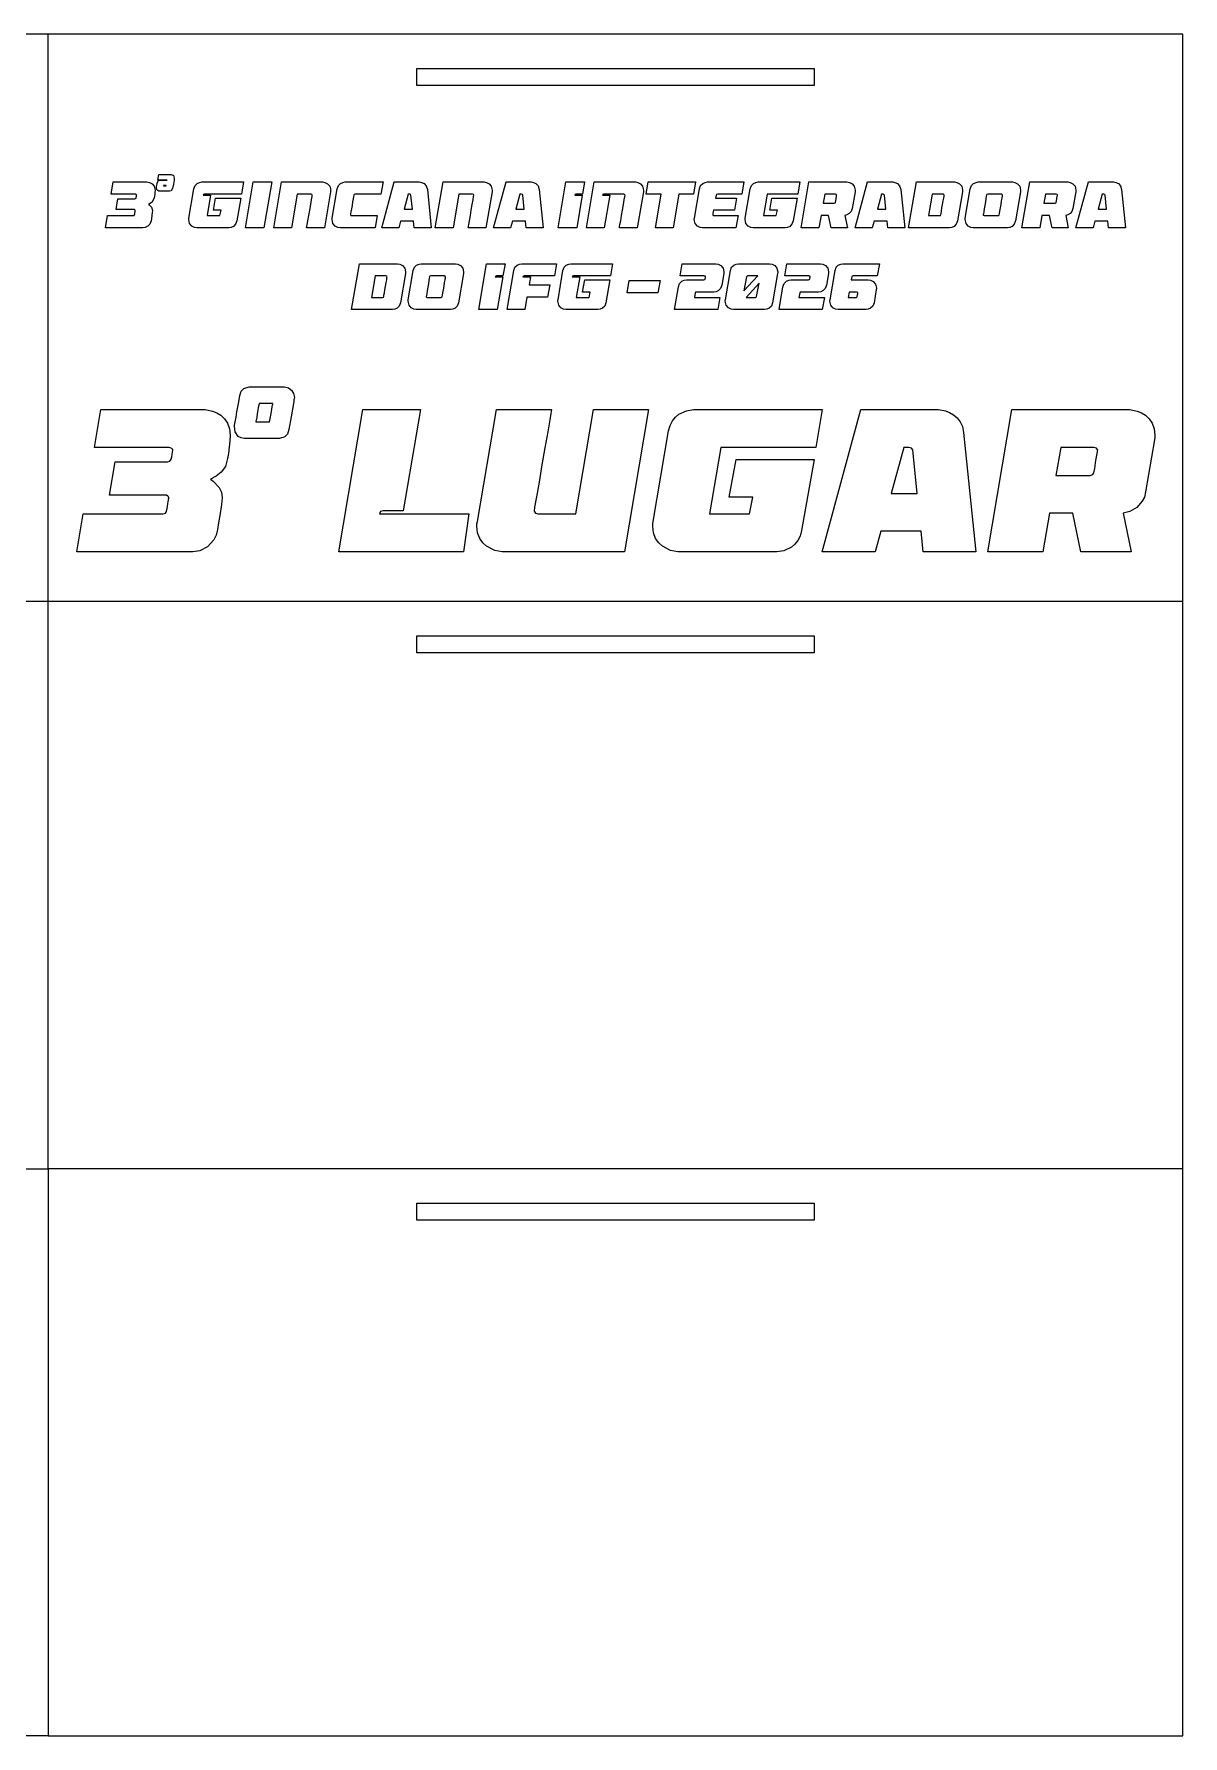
# Model space of a CAD drawing. Header units: millimetres. Extents: x -619 to -26, y -397 to 201.
# Drawn here: x -228.8 to -26.4, y -397 to -97 of the extents above; entities that cross this region are included whole.
import ezdxf

# ---------------------------------------------------------------- set-up
doc = ezdxf.new("R2010")
doc.units = ezdxf.units.MM
doc.layers.get('0').update_dxf_attribs({"linetype": 'CONTINUOUS', "lineweight": 25})

msp = doc.modelspace()

# ---------------------------------------------------------------- linework, layer by layer
for points in [[(-26.37, -197.05), (-226.37, -197.05), (-226.37, -97.05), (-426.37, -97.05), (-426.37, -197.05), (-426.37, -297.05), (-226.37, -297.05), (-226.37, -397.05), (-426.37, -397.05), (-426.37, -297.05)], [(-226.37, -397.05), (-26.37, -397.05), (-26.37, -97.05), (-226.37, -97.05)], [(-91.37, -103.13), (-91.37, -106.13), (-161.37, -106.13), (-161.37, -103.13), (-91.37, -103.13)], [(-207.04, -122.78), (-206.88, -121.83), (-204.68, -121.83), (-204.29, -122.01), (-204.13, -122.43), (-204.14, -122.5), (-204.14, -122.57), (-204.17, -122.78), (-204.3, -123.52), (-204.44, -124.26), (-204.67, -124.67), (-204.98, -124.76), (-206.72, -124.76), (-206.88, -124.74), (-207.05, -124.64), (-207.2, -124.46), (-207.27, -124.16), (-207.26, -123.94), (-207.22, -123.69), (-207.17, -123.46), (-207.14, -123.26), (-206.89, -122.87), (-206.59, -122.78), (-205.38, -122.78), (-207.04, -122.78)], [(-215.88, -129.06), (-211.35, -129.06), (-211.2, -129.02), (-211.14, -128.92), (-211.11, -128.75), (-211.07, -128.49), (-211.04, -128.38), (-211.02, -128.25), (-211.02, -128.22), (-211.01, -128.17), (-211.01, -128.14), (-211.02, -128.09), (-211.07, -128.04), (-211.15, -128), (-211.23, -127.99), (-214.39, -127.99), (-214.06, -126.1), (-211.09, -126.1), (-210.95, -126.05), (-210.87, -125.95), (-210.85, -125.82), (-210.82, -125.66), (-210.79, -125.43), (-210.8, -125.38), (-210.85, -125.33), (-210.93, -125.29), (-211.01, -125.28), (-215.24, -125.28), (-214.88, -123.12), (-208.95, -123.12), (-208.53, -123.2), (-208.06, -123.44), (-207.68, -123.89), (-207.52, -124.59), (-207.54, -124.9), (-207.57, -125.25), (-207.62, -125.61), (-207.67, -125.91), (-208.02, -126.68), (-208.65, -127.08), (-208.56, -127.13), (-208.48, -127.19), (-208.14, -127.56), (-207.98, -128.15), (-208.01, -128.53), (-208.09, -129.05), (-208.17, -129.57), (-208.23, -129.95), (-208.44, -130.55), (-208.81, -130.94), (-209.24, -131.16), (-209.65, -131.21), (-216.25, -131.21), (-215.88, -129.06)], [(-205.54, -123.72), (-206.01, -123.72), (-206.02, -123.77), (-206.03, -123.81), (-205.56, -123.81), (-205.54, -123.72)], [(-201.59, -129.62), (-201.57, -129.5), (-200.69, -124.33), (-200.47, -123.76), (-200.1, -123.39), (-199.68, -123.19), (-199.29, -123.12), (-191.94, -123.12), (-192.31, -125.28), (-198.85, -125.28), (-199, -125.31), (-199.07, -125.45), (-197.74, -125.45), (-198.36, -129.06), (-196.09, -129.06), (-195.9, -128.11), (-197.24, -128.11), (-196.85, -125.96), (-192.4, -125.96), (-193.12, -130), (-193.34, -130.58), (-193.71, -130.95), (-194.13, -131.16), (-194.52, -131.21), (-200.16, -131.21), (-200.58, -131.14), (-201.05, -130.9), (-201.43, -130.45), (-201.59, -129.75), (-201.59, -129.75), (-201.59, -129.62)], [(-188.33, -131.21), (-191.6, -131.21), (-190.22, -123.12), (-186.95, -123.12), (-188.33, -131.21)], [(-177.99, -123.12), (-177.58, -123.2), (-177.11, -123.44), (-176.73, -123.89), (-176.56, -124.59), (-176.58, -124.71), (-176.59, -124.84), (-177.67, -131.21), (-180.81, -131.21), (-180.77, -130.99), (-180.7, -130.63), (-180.58, -129.95), (-180.43, -129.06), (-180.26, -128.07), (-180.09, -127.09), (-179.95, -126.26), (-179.85, -125.67), (-179.82, -125.43), (-179.9, -125.32), (-180.03, -125.28), (-182.45, -125.28), (-183.47, -131.21), (-186.6, -131.21), (-185.23, -123.12), (-177.99, -123.12)], [(-174.9, -131.21), (-175.32, -131.14), (-175.79, -130.9), (-176.17, -130.45), (-176.33, -129.75), (-176.33, -129.62), (-176.31, -129.5), (-175.43, -124.33), (-175.22, -123.76), (-174.85, -123.39), (-174.42, -123.19), (-174.03, -123.12), (-167.35, -123.12), (-167.71, -125.28), (-172.26, -125.28), (-172.41, -125.32), (-172.48, -125.42), (-172.53, -125.66), (-172.6, -126.08), (-172.7, -126.65), (-172.81, -127.26), (-172.91, -127.88), (-173, -128.4), (-173.06, -128.76), (-173.08, -128.91), (-173, -129.02), (-172.86, -129.06), (-168.36, -129.06), (-168.73, -131.21), (-174.9, -131.21)], [(-165.37, -123.12), (-160.96, -123.12), (-160.55, -123.19), (-160.1, -123.41), (-159.72, -123.81), (-159.53, -124.42), (-158.84, -131.21), (-161.83, -131.21), (-161.95, -130.05), (-164.24, -130.05), (-164.56, -131.21), (-167.57, -131.21), (-165.37, -123.12)], [(-162.42, -125.42), (-162.49, -125.32), (-162.64, -125.28), (-162.94, -125.28), (-163.65, -127.89), (-162.17, -127.89), (-162.42, -125.42)], [(-149.53, -123.12), (-149.12, -123.2), (-148.64, -123.44), (-148.26, -123.89), (-148.1, -124.59), (-148.11, -124.71), (-148.13, -124.84), (-149.21, -131.21), (-152.35, -131.21), (-152.31, -130.99), (-152.24, -130.63), (-152.11, -129.95), (-151.96, -129.06), (-151.8, -128.07), (-151.63, -127.09), (-151.49, -126.26), (-151.39, -125.67), (-151.35, -125.43), (-151.43, -125.32), (-151.57, -125.28), (-153.99, -125.28), (-155.01, -131.21), (-158.14, -131.21), (-156.77, -123.12), (-149.53, -123.12)], [(-145.67, -123.12), (-141.26, -123.12), (-140.85, -123.19), (-140.4, -123.41), (-140.02, -123.81), (-139.83, -124.42), (-139.13, -131.21), (-142.13, -131.21), (-142.25, -130.05), (-144.54, -130.05), (-144.86, -131.21), (-147.87, -131.21), (-145.67, -123.12)], [(-142.72, -125.42), (-142.79, -125.32), (-142.94, -125.28), (-143.24, -125.28), (-143.95, -127.89), (-142.47, -127.89), (-142.72, -125.42)], [(-136.48, -131.21), (-135.11, -123.12), (-131.84, -123.12), (-132.21, -125.28), (-133.34, -125.28), (-133.47, -125.31), (-133.56, -125.45), (-132.24, -125.45), (-133.22, -131.21), (-136.48, -131.21)], [(-122.88, -123.12), (-122.47, -123.2), (-121.99, -123.44), (-121.61, -123.89), (-121.45, -124.59), (-121.46, -124.71), (-121.47, -124.84), (-122.56, -131.21), (-125.69, -131.21), (-125.66, -130.99), (-125.59, -130.63), (-125.46, -129.95), (-125.31, -129.06), (-125.15, -128.07), (-124.98, -127.09), (-124.84, -126.26), (-124.74, -125.67), (-124.7, -125.43), (-124.78, -125.32), (-124.92, -125.28), (-128.47, -125.28), (-128.62, -125.31), (-128.69, -125.45), (-127.38, -125.45), (-128.36, -131.21), (-131.49, -131.21), (-130.12, -123.12), (-122.88, -123.12)], [(-120.62, -123.12), (-112.26, -123.12), (-112.63, -125.28), (-115.2, -125.28), (-116.21, -131.21), (-119.34, -131.21), (-118.33, -125.28), (-120.99, -125.28), (-120.62, -123.12)], [(-109.14, -128.3), (-109.17, -128.48), (-109.2, -128.64), (-109.22, -128.77), (-109.23, -128.85), (-109.24, -128.91), (-109.16, -129.02), (-109.03, -129.06), (-104.78, -129.06), (-105.15, -131.21), (-111.07, -131.21), (-111.48, -131.14), (-111.95, -130.9), (-112.33, -130.45), (-112.49, -129.75), (-112.49, -129.62), (-112.47, -129.5), (-111.6, -124.33), (-111.38, -123.76), (-111.01, -123.39), (-110.58, -123.19), (-110.19, -123.12), (-103.77, -123.12), (-104.14, -125.28), (-108.43, -125.28), (-108.58, -125.32), (-108.64, -125.42), (-108.74, -125.96), (-105.03, -125.96), (-105.42, -128.11), (-109.11, -128.11), (-109.14, -128.3)], [(-100.31, -129.06), (-98.04, -129.06), (-97.84, -128.11), (-99.19, -128.11), (-98.8, -125.96), (-94.35, -125.96), (-95.07, -130), (-95.28, -130.58), (-95.65, -130.95), (-96.08, -131.16), (-96.47, -131.21), (-102.11, -131.21), (-102.52, -131.14), (-103, -130.9), (-103.38, -130.45), (-103.54, -129.75), (-103.54, -129.62), (-103.51, -129.5), (-102.64, -124.33), (-102.42, -123.76), (-102.05, -123.39), (-101.62, -123.19), (-101.23, -123.12), (-93.89, -123.12), (-94.26, -125.28), (-99.66, -125.28), (-100.31, -129.06)], [(-92.29, -123.12), (-85.58, -123.12), (-85.16, -123.2), (-84.69, -123.44), (-84.31, -123.89), (-84.15, -124.59), (-84.15, -124.71), (-84.17, -124.84), (-84.68, -127.81), (-84.86, -128.34), (-85.19, -128.7), (-85.58, -128.92), (-85.95, -129.01), (-85.5, -131.21), (-88.37, -131.21), (-88.82, -129.02), (-90.15, -129.02), (-90.52, -131.21), (-93.66, -131.21), (-92.29, -123.12)], [(-87.69, -126.82), (-87.62, -126.73), (-87.57, -126.46), (-87.5, -126.03), (-87.43, -125.61), (-87.42, -125.53), (-87.41, -125.46), (-87.4, -125.44), (-87.4, -125.43), (-87.48, -125.32), (-87.62, -125.28), (-89.51, -125.28), (-89.79, -126.87), (-87.84, -126.87), (-87.69, -126.82)], [(-81.95, -123.12), (-77.53, -123.12), (-77.13, -123.19), (-76.68, -123.41), (-76.3, -123.81), (-76.1, -124.42), (-75.41, -131.21), (-78.41, -131.21), (-78.52, -130.05), (-80.82, -130.05), (-81.14, -131.21), (-84.15, -131.21), (-81.95, -123.12)], [(-79, -125.42), (-79.07, -125.32), (-79.22, -125.28), (-79.51, -125.28), (-80.23, -127.89), (-78.74, -127.89), (-79, -125.42)], [(-65.21, -124.71), (-65.23, -124.84), (-66.11, -130), (-66.33, -130.58), (-66.7, -130.95), (-67.12, -131.16), (-67.51, -131.21), (-74.72, -131.21), (-73.35, -123.12), (-66.64, -123.12), (-66.22, -123.2), (-65.75, -123.44), (-65.37, -123.89), (-65.21, -124.59), (-65.21, -124.59), (-65.21, -124.71)], [(-68.6, -125.29), (-68.68, -125.28), (-70.57, -125.28), (-71.22, -129.06), (-69.27, -129.06), (-69.13, -129.02), (-69.06, -128.92), (-69.01, -128.69), (-68.94, -128.25), (-68.84, -127.7), (-68.74, -127.08), (-68.63, -126.46), (-68.54, -125.95), (-68.48, -125.58), (-68.46, -125.43), (-68.52, -125.33), (-68.52, -125.33), (-68.6, -125.29)], [(-56, -123.2), (-55.53, -123.44), (-55.15, -123.89), (-54.98, -124.59), (-54.98, -124.71), (-55, -124.84), (-55.88, -130), (-56.1, -130.58), (-56.47, -130.95), (-56.9, -131.16), (-57.29, -131.21), (-63.32, -131.21), (-63.73, -131.14), (-64.21, -130.9), (-64.59, -130.45), (-64.75, -129.75), (-64.75, -129.62), (-64.73, -129.5), (-63.85, -124.33), (-63.63, -123.76), (-63.26, -123.39), (-62.83, -123.19), (-62.44, -123.12), (-56.41, -123.12), (-56, -123.2)], [(-61.04, -125.66), (-61.11, -126.08), (-61.2, -126.65), (-61.3, -127.26), (-61.41, -127.88), (-61.49, -128.4), (-61.54, -128.76), (-61.57, -128.91), (-61.57, -128.95), (-61.51, -129), (-61.43, -129.05), (-61.36, -129.06), (-58.96, -129.06), (-58.81, -129.02), (-58.74, -128.92), (-58.71, -128.69), (-58.63, -128.25), (-58.53, -127.7), (-58.43, -127.08), (-58.33, -126.46), (-58.24, -125.95), (-58.18, -125.58), (-58.15, -125.43), (-58.21, -125.33), (-58.29, -125.29), (-58.37, -125.28), (-60.77, -125.28), (-60.92, -125.32), (-60.99, -125.42), (-60.99, -125.42), (-61.04, -125.66)], [(-53.37, -123.12), (-46.66, -123.12), (-46.25, -123.2), (-45.77, -123.44), (-45.39, -123.89), (-45.23, -124.59), (-45.23, -124.71), (-45.26, -124.84), (-45.76, -127.81), (-45.95, -128.34), (-46.27, -128.7), (-46.66, -128.92), (-47.03, -129.01), (-46.58, -131.21), (-49.45, -131.21), (-49.9, -129.02), (-51.24, -129.02), (-51.61, -131.21), (-54.74, -131.21), (-53.37, -123.12)], [(-48.77, -126.82), (-48.7, -126.73), (-48.66, -126.46), (-48.59, -126.03), (-48.52, -125.61), (-48.51, -125.53), (-48.49, -125.46), (-48.48, -125.44), (-48.48, -125.43), (-48.56, -125.32), (-48.7, -125.28), (-50.59, -125.28), (-50.87, -126.87), (-48.92, -126.87), (-48.77, -126.82)], [(-43.03, -123.12), (-38.62, -123.12), (-38.21, -123.19), (-37.76, -123.41), (-37.38, -123.81), (-37.19, -124.42), (-36.49, -131.21), (-39.49, -131.21), (-39.61, -130.05), (-41.9, -130.05), (-42.22, -131.21), (-45.23, -131.21), (-43.03, -123.12)], [(-40.08, -125.42), (-40.15, -125.32), (-40.3, -125.28), (-40.6, -125.28), (-41.31, -127.89), (-39.83, -127.89), (-40.08, -125.42)], [(-163.37, -139.12), (-163.39, -139.25), (-164.27, -144.41), (-164.49, -144.99), (-164.86, -145.36), (-165.28, -145.57), (-165.68, -145.62), (-172.88, -145.62), (-171.51, -137.53), (-164.8, -137.53), (-164.39, -137.61), (-163.91, -137.85), (-163.53, -138.3), (-163.37, -138.99), (-163.37, -138.99), (-163.37, -139.12)], [(-154.16, -137.61), (-153.69, -137.85), (-153.31, -138.3), (-153.15, -138.99), (-153.15, -139.12), (-153.16, -139.25), (-154.05, -144.41), (-154.26, -144.99), (-154.63, -145.36), (-155.06, -145.57), (-155.45, -145.62), (-161.48, -145.62), (-161.9, -145.55), (-162.37, -145.31), (-162.75, -144.86), (-162.91, -144.16), (-162.91, -144.03), (-162.89, -143.91), (-162.01, -138.74), (-161.79, -138.16), (-161.42, -137.8), (-161, -137.6), (-160.6, -137.53), (-154.58, -137.53), (-154.16, -137.61)], [(-150.48, -145.62), (-149.11, -137.53), (-145.84, -137.53), (-146.21, -139.69), (-147.34, -139.69), (-147.47, -139.72), (-147.56, -139.86), (-146.24, -139.86), (-147.22, -145.62), (-150.48, -145.62)], [(-142.62, -139.72), (-142.69, -139.86), (-141.38, -139.86), (-141.62, -141.28), (-137.94, -141.28), (-138.35, -143.43), (-141.99, -143.43), (-142.36, -145.62), (-145.49, -145.62), (-144.32, -138.74), (-144.1, -138.16), (-143.73, -137.8), (-143.3, -137.6), (-142.91, -137.53), (-136.77, -137.53), (-137.13, -139.69), (-142.47, -139.69), (-142.62, -139.72)], [(-136.54, -144.03), (-136.51, -143.91), (-135.64, -138.74), (-135.42, -138.16), (-135.05, -137.8), (-134.62, -137.6), (-134.23, -137.53), (-126.89, -137.53), (-127.26, -139.69), (-133.79, -139.69), (-133.94, -139.72), (-134.01, -139.86), (-132.69, -139.86), (-133.31, -143.47), (-131.04, -143.47), (-130.84, -142.52), (-132.19, -142.52), (-131.8, -140.37), (-127.35, -140.37), (-128.06, -144.41), (-128.28, -144.99), (-128.65, -145.36), (-129.08, -145.57), (-129.47, -145.62), (-135.11, -145.62), (-135.52, -145.55), (-135.99, -145.31), (-136.37, -144.86), (-136.54, -144.16), (-136.54, -144.16), (-136.54, -144.03)], [(-115.29, -141.58), (-115.07, -141), (-114.7, -140.63), (-114.28, -140.44), (-113.88, -140.37), (-110.79, -140.37), (-110.66, -140.33), (-110.59, -140.23), (-110.56, -140.12), (-110.54, -140.01), (-110.52, -139.91), (-110.52, -139.84), (-110.53, -139.79), (-110.58, -139.74), (-110.66, -139.7), (-110.74, -139.69), (-114.97, -139.69), (-114.61, -137.53), (-108.7, -137.53), (-108.28, -137.61), (-107.81, -137.85), (-107.42, -138.3), (-107.26, -138.99), (-107.27, -139.12), (-107.28, -139.25), (-107.64, -141.31), (-107.86, -141.89), (-108.22, -142.26), (-108.65, -142.46), (-109.04, -142.52), (-112.13, -142.52), (-112.28, -142.57), (-112.34, -142.66), (-112.48, -143.47), (-108, -143.47), (-108.36, -145.62), (-115.98, -145.62), (-115.29, -141.58)], [(-106.01, -145.55), (-106.48, -145.31), (-106.86, -144.86), (-107.03, -144.16), (-107.03, -144.03), (-107, -143.91), (-106.13, -138.74), (-105.91, -138.16), (-105.54, -137.8), (-105.11, -137.6), (-104.72, -137.53), (-99.21, -137.53), (-98.79, -137.61), (-98.32, -137.85), (-97.94, -138.3), (-97.78, -138.99), (-97.79, -139.12), (-97.8, -139.25), (-98.68, -144.41), (-98.91, -144.99), (-99.28, -145.36), (-99.71, -145.57), (-100.1, -145.62), (-105.6, -145.62), (-106.01, -145.55)], [(-96.86, -141.58), (-96.64, -141), (-96.27, -140.63), (-95.84, -140.44), (-95.45, -140.37), (-92.36, -140.37), (-92.22, -140.33), (-92.15, -140.23), (-92.13, -140.12), (-92.11, -140.01), (-92.09, -139.91), (-92.09, -139.84), (-92.1, -139.79), (-92.14, -139.74), (-92.22, -139.7), (-92.3, -139.69), (-96.54, -139.69), (-96.18, -137.53), (-90.26, -137.53), (-89.85, -137.61), (-89.38, -137.85), (-88.98, -138.3), (-88.82, -138.99), (-88.83, -139.12), (-88.85, -139.25), (-89.2, -141.31), (-89.42, -141.89), (-89.79, -142.26), (-90.22, -142.46), (-90.61, -142.52), (-93.7, -142.52), (-93.85, -142.57), (-93.91, -142.66), (-94.05, -143.47), (-89.57, -143.47), (-89.93, -145.62), (-97.55, -145.62), (-96.86, -141.58)], [(-87.58, -145.55), (-88.05, -145.31), (-88.43, -144.86), (-88.59, -144.16), (-88.59, -144.03), (-88.57, -143.91), (-87.69, -138.74), (-87.47, -138.16), (-87.11, -137.8), (-86.68, -137.6), (-86.29, -137.53), (-79.87, -137.53), (-80.24, -139.69), (-84.52, -139.69), (-84.67, -139.73), (-84.74, -139.82), (-84.83, -140.37), (-81.84, -140.37), (-81.42, -140.45), (-80.95, -140.69), (-80.57, -141.14), (-80.41, -141.83), (-80.41, -141.97), (-80.43, -142.08), (-80.82, -144.41), (-81.04, -144.99), (-81.41, -145.36), (-81.84, -145.57), (-82.23, -145.62), (-87.16, -145.62), (-87.58, -145.55)], [(-166.76, -139.7), (-166.84, -139.69), (-168.73, -139.69), (-169.38, -143.47), (-167.43, -143.47), (-167.29, -143.43), (-167.22, -143.33), (-167.18, -143.1), (-167.11, -142.66), (-167, -142.11), (-166.9, -141.48), (-166.79, -140.87), (-166.7, -140.35), (-166.65, -139.99), (-166.62, -139.84), (-166.68, -139.74), (-166.68, -139.74), (-166.76, -139.7)], [(-159.2, -140.07), (-159.27, -140.49), (-159.36, -141.06), (-159.46, -141.67), (-159.57, -142.29), (-159.65, -142.81), (-159.71, -143.17), (-159.73, -143.32), (-159.73, -143.36), (-159.67, -143.41), (-159.59, -143.46), (-159.52, -143.47), (-157.12, -143.47), (-156.97, -143.43), (-156.9, -143.33), (-156.87, -143.1), (-156.79, -142.66), (-156.7, -142.11), (-156.59, -141.48), (-156.49, -140.87), (-156.4, -140.35), (-156.34, -139.99), (-156.32, -139.84), (-156.37, -139.74), (-156.45, -139.7), (-156.54, -139.69), (-158.93, -139.69), (-159.08, -139.73), (-159.15, -139.82), (-159.15, -139.82), (-159.2, -140.07)], [(-118.89, -142.65), (-124.35, -142.65), (-123.98, -140.5), (-118.52, -140.5), (-118.89, -142.65)], [(-103.06, -139.69), (-103.2, -139.73), (-103.27, -139.82), (-103.77, -142.31), (-101.31, -139.69), (-103.06, -139.69)], [(-101.75, -143.47), (-101.61, -143.43), (-101.54, -143.33), (-101.03, -140.98), (-103.36, -143.47), (-101.75, -143.47)], [(-85.37, -143.47), (-83.98, -143.47), (-83.84, -143.43), (-83.77, -143.33), (-83.67, -142.78), (-83.66, -142.67), (-83.67, -142.63), (-83.72, -142.58), (-83.88, -142.52), (-85.2, -142.52), (-85.37, -143.47)], [(-192.32, -168.25), (-192.86, -167.96), (-193.43, -167.18), (-193.53, -166.25), (-193.5, -166), (-193.39, -165.39), (-193.25, -164.57), (-193.11, -163.65), (-192.78, -161.9), (-192.61, -160.76), (-192.33, -159.99), (-191.86, -159.54), (-190.93, -159.26), (-184.69, -159.26), (-184.01, -159.4), (-183.47, -159.83), (-183.1, -160.43), (-182.97, -161.11), (-183.01, -161.33), (-183.05, -161.54), (-183.08, -161.86), (-183.12, -162.18), (-183.51, -164.5), (-183.94, -166.78), (-184.19, -167.56), (-184.65, -168.03), (-185.61, -168.32), (-191.82, -168.32), (-192.32, -168.25)], [(-220.18, -181.63), (-206.16, -181.63), (-205.7, -181.52), (-205.48, -181.2), (-205.41, -180.66), (-205.27, -179.88), (-205.2, -179.52), (-205.13, -179.13), (-205.13, -179.02), (-205.09, -178.88), (-205.09, -178.77), (-205.13, -178.63), (-205.27, -178.49), (-205.52, -178.34), (-205.77, -178.31), (-215.54, -178.31), (-214.55, -172.46), (-205.34, -172.46), (-204.91, -172.31), (-204.66, -171.99), (-204.59, -171.6), (-204.52, -171.1), (-204.41, -170.39), (-204.45, -170.25), (-204.59, -170.1), (-204.84, -169.96), (-205.09, -169.92), (-218.18, -169.92), (-217.08, -163.25), (-198.71, -163.25), (-197.42, -163.5), (-196.66, -163.8), (-195.96, -164.25), (-195.31, -164.85), (-194.78, -165.64), (-194.41, -166.61), (-194.28, -167.78), (-194.35, -168.75), (-194.46, -169.85), (-194.6, -170.96), (-194.75, -171.89), (-195.13, -173.25), (-195.85, -174.28), (-196.78, -174.99), (-197.78, -175.49), (-197.53, -175.67), (-197.28, -175.85), (-196.21, -176.99), (-195.83, -177.8), (-195.71, -178.81), (-195.82, -179.98), (-196.07, -181.59), (-196.32, -183.19), (-196.49, -184.37), (-196.73, -185.39), (-197.14, -186.23), (-198.28, -187.44), (-199.63, -188.12), (-200.88, -188.3), (-221.32, -188.3), (-220.18, -181.63)], [(-189.61, -164.61), (-189.72, -165.14), (-189.75, -165.29), (-189.75, -165.39), (-187.33, -165.39), (-187.04, -163.93), (-186.83, -162.43), (-186.79, -162.33), (-186.76, -162.18), (-189.18, -162.18), (-189.36, -162.93), (-189.5, -163.97), (-189.5, -163.97), (-189.61, -164.61)], [(-167.31, -181.09), (-167.78, -181.2), (-167.99, -181.63), (-152.22, -181.63), (-153.19, -188.3), (-175.13, -188.3), (-170.88, -163.25), (-160.75, -163.25), (-163.82, -181.09), (-167.31, -181.09)], [(-150.8, -183.37), (-150.72, -182.98), (-147.37, -163.25), (-137.67, -163.25), (-137.77, -163.93), (-137.95, -165.07), (-138.31, -167.18), (-138.81, -169.96), (-139.34, -172.99), (-139.84, -176.02), (-140.31, -178.63), (-140.63, -180.45), (-140.74, -181.16), (-140.49, -181.52), (-140.06, -181.63), (-133.35, -181.63), (-130.25, -163.25), (-120.54, -163.25), (-124.79, -188.3), (-146.37, -188.3), (-147.66, -188.08), (-149.12, -187.33), (-149.75, -186.72), (-150.3, -185.94), (-150.67, -184.95), (-150.8, -183.77), (-150.8, -183.77), (-150.8, -183.37)], [(-109.81, -181.63), (-102.78, -181.63), (-102.17, -178.7), (-106.35, -178.7), (-105.13, -172.03), (-91.36, -172.03), (-93.57, -184.55), (-93.83, -185.53), (-94.25, -186.33), (-94.79, -186.98), (-95.39, -187.48), (-96.71, -188.12), (-97.93, -188.3), (-115.37, -188.3), (-116.66, -188.08), (-118.12, -187.33), (-118.75, -186.72), (-119.3, -185.94), (-119.67, -184.95), (-119.79, -183.77), (-119.79, -183.37), (-119.72, -182.98), (-117.01, -167), (-116.75, -166.02), (-116.33, -165.22), (-115.8, -164.57), (-115.19, -164.07), (-113.87, -163.47), (-112.66, -163.25), (-89.94, -163.25), (-91.08, -169.92), (-107.81, -169.92), (-109.81, -181.63)], [(-83.12, -163.25), (-69.46, -163.25), (-68.21, -163.47), (-67.51, -163.73), (-66.82, -164.14), (-66.19, -164.69), (-65.64, -165.39), (-65.24, -166.24), (-65.04, -167.28), (-62.89, -188.3), (-72.17, -188.3), (-72.53, -184.69), (-79.63, -184.69), (-80.62, -188.3), (-89.94, -188.3), (-83.12, -163.25)], [(-56.51, -163.25), (-35.75, -163.25), (-34.46, -163.5), (-33.7, -163.8), (-33, -164.25), (-32.35, -164.85), (-31.82, -165.64), (-31.45, -166.61), (-31.32, -167.78), (-31.32, -168.18), (-31.39, -168.57), (-32.96, -177.77), (-33.18, -178.66), (-33.54, -179.41), (-34.53, -180.52), (-35.75, -181.2), (-36.89, -181.48), (-35.5, -188.3), (-44.38, -188.3), (-45.77, -181.52), (-49.91, -181.52), (-51.05, -188.3), (-60.75, -188.3), (-56.51, -163.25)], [(-73.99, -170.35), (-74.2, -170.07), (-74.67, -169.92), (-75.59, -169.92), (-77.81, -178.02), (-73.2, -178.02), (-73.99, -170.35)], [(-42.28, -174.7), (-42.06, -174.42), (-41.92, -173.6), (-41.7, -172.24), (-41.49, -170.96), (-41.45, -170.71), (-41.42, -170.49), (-41.38, -170.42), (-41.38, -170.39), (-41.63, -170.07), (-42.06, -169.92), (-47.91, -169.92), (-48.77, -174.85), (-42.74, -174.85), (-42.28, -174.7)], [(-26.37, -297.05), (-226.37, -297.05), (-226.37, -197.05), (-426.37, -197.05)], [(-91.37, -203.13), (-91.37, -206.13), (-161.37, -206.13), (-161.37, -203.13), (-91.37, -203.13)], [(-91.37, -303.13), (-91.37, -306.13), (-161.37, -306.13), (-161.37, -303.13), (-91.37, -303.13)]]:
    msp.add_lwpolyline(points)

doc.saveas('drawing.dxf')
